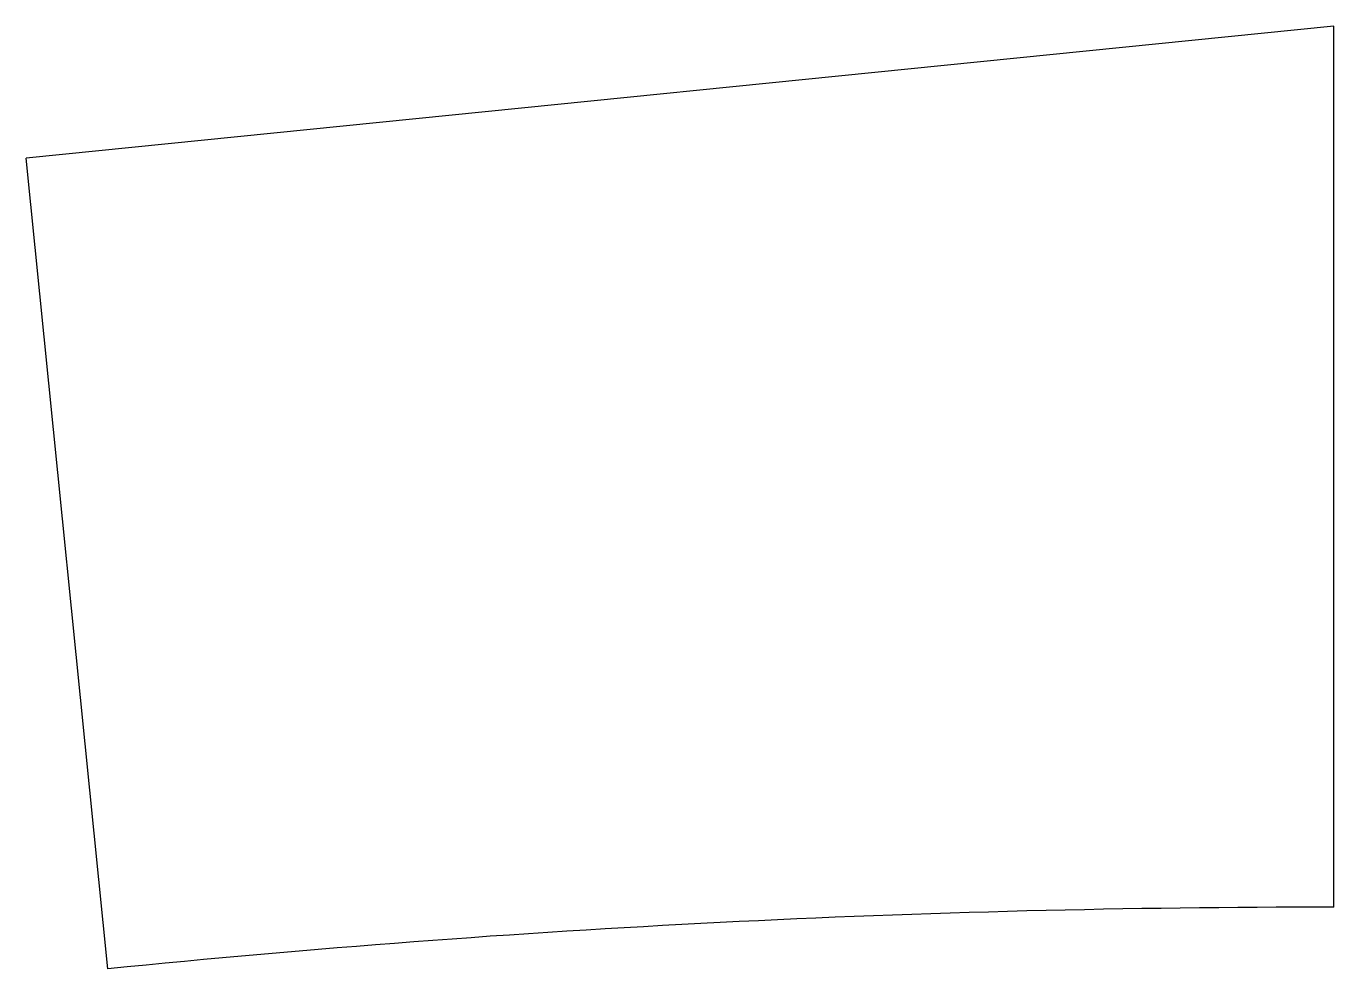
# Model space of a CAD drawing. Header units: millimetres. Extents: x 1026 to 1175, y 1948 to 2055.
import ezdxf

# ---------------------------------------------------------------- set-up
doc = ezdxf.new("R2010")
doc.units = ezdxf.units.MM

msp = doc.modelspace()

# ---------------------------------------------------------------- linework, layer by layer
for p, q in [((1174.8, 2055.11), (1026.32, 2040.12)), ((1174.8, 1955.11), (1174.8, 2055.11)), ((1035.61, 1948.1), (1026.32, 2040.12))]:
    msp.add_line(p, q)
msp.add_arc((1174.8, 569.61), 1385.5, 90, 95.76596)

doc.saveas('drawing.dxf')
